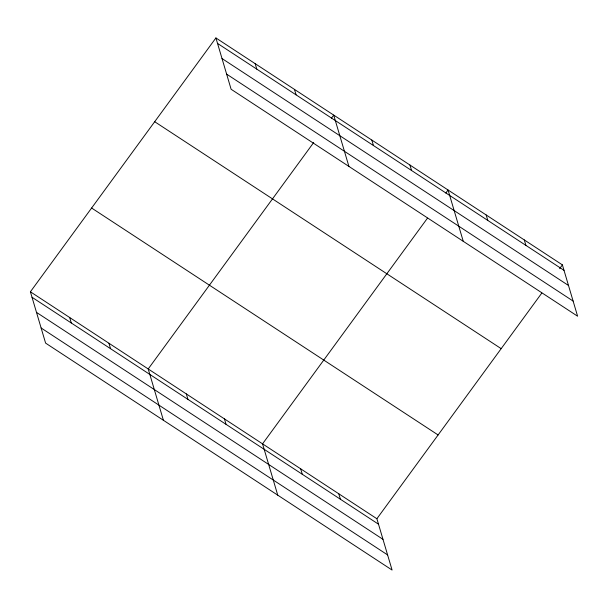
<?xml version="1.0" encoding="UTF-8"?>
<svg xmlns="http://www.w3.org/2000/svg" width="608" height="608" viewBox="0 0 608 608"><rect width="100%" height="100%" fill="white"/><g stroke="black" fill="none" stroke-linecap="round" stroke-linejoin="round"><path stroke-width="0.91" d="M30.4 291.794L376.884 518.738L392.084 570.053L45.6 343.11L30.4 291.794L215.916 37.947L562.4 264.89L577.6 316.206L231.116 89.262L215.916 37.947M313.682 142.523L148.208 368.957L163.408 420.272M331.489 118.15L333.716 115.11L348.916 166.425M427.47 218.173L262.55 443.848L277.75 495.163M445.831 193.04L448.058 190L463.258 241.315M376.884 518.738L541.804 293.064M559.618 268.698L562.4 264.89M217.535 43.419L564.019 270.355M222.011 58.543L568.503 285.486M226.632 74.13L573.116 301.074M154.69 121.714L501.182 348.658M91.618 208.027L438.102 434.963M32.019 297.266L378.51 524.202M36.503 312.39L382.987 539.334M41.116 327.978L387.608 554.922M524.286 239.924L525.905 245.396M486.172 214.958L487.791 220.43M409.944 165.034L411.563 170.506M371.83 140.068L373.449 145.54M294.447 89.384L296.073 94.856M255.178 63.665L256.804 69.137M338.77 493.772L340.396 499.244M300.656 468.806L302.282 474.278M224.436 418.882L226.054 424.354M186.322 393.916L187.94 399.388M108.938 343.231L110.557 348.703M69.669 317.513L71.288 322.985"/></g></svg>
